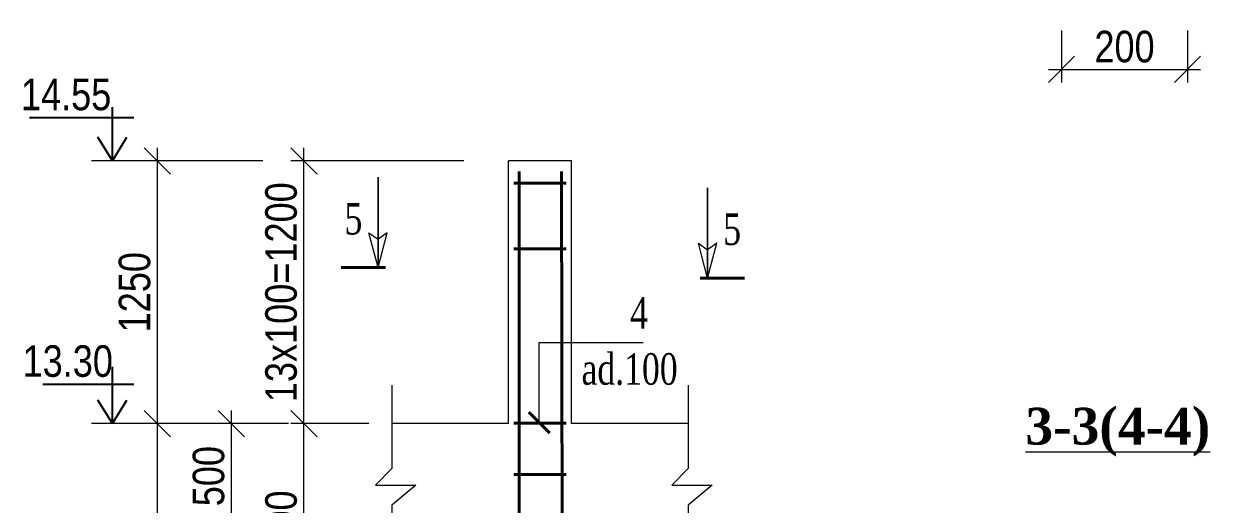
# Model space of a CAD drawing. Header units: millimetres. Extents: x -149347 to 251215, y -2929184 to -2541447.
# Drawn here: x -24292 to -12989, y -2719930 to -2715357 of the extents above; entities that cross this region are included whole.
import ezdxf

# ---------------------------------------------------------------- set-up
doc = ezdxf.new("R2010")
doc.units = ezdxf.units.MM
for name, color, linetype, lineweight in [('Ishare xetleri', 95, 'Continuous', 5), ('olchu', 253, 'Continuous', 9), ('РАЗМЕРЫ', 80, 'Continuous', 9)]:
    doc.layers.add(name, color=color, linetype=linetype, lineweight=lineweight)
doc.styles.add('400', font='times.ttf', dxfattribs={"width": 0.75, "height": 300})
doc.styles.add('style1', font='A3TI(LA).TTF', dxfattribs={"height": 400})
doc.styles.add('style6', font='ARIALN.TTF', dxfattribs={"height": 300})
doc.styles.add('Times New  Roman', font='times.ttf')
doc.dimstyles.new('DIM_100', dxfattribs={"dimscale": 100, "dimtxt": 250, "dimasz": 2.5, "dimexe": 1.25, "dimexo": 0.625, "dimtad": 1, "dimdec": 0, "dimtxsty": 'style1', "dimblk": 'OBLIQUE', "dimcen": 2.5, "dimdle": 1.25, "dimclrd": 251, "dimclre": 251, "dimaunit": 1, "dimadec": 3, "dimazin": 0, "dimtfac": 1, "dimtdec": 0, "dimtmove": 1, "dimatfit": 3, "dimfxl": 1.25, "dimlwd": 5, "dimlwe": 5, "dimarcsym": 0})

# ---------------------------------------------------------------- blocks, each defined once
blk = doc.blocks.new('_Oblique')
at = {"color": 0, "linetype": 'ByBlock', "lineweight": -2}
blk.add_line((-0.5, -0.5), (0.5, 0.5), dxfattribs=at)
blk = doc.blocks.new('*D1386')
at = {"color": 251, "linetype": 'ByBlock', "lineweight": 5, "ltscale": 80, "transparency": 16777216}
blk.add_line((-22314, -2720287), (-22314, -2719037), dxfattribs=at)
at = {"color": 251, "lineweight": 5, "ltscale": 80, "transparency": 16777216}
for p, q in [((-21770, -2719162), (-22439, -2719162)), ((-22354, -2720162), (-22439, -2720162))]:
    blk.add_line(p, q, dxfattribs=at)
at = {"layer": 'Defpoints', "color": 0, "lineweight": 15, "ltscale": 80, "transparency": 16777216}
for p in [(-22314, -2719162), (-21707, -2719162), (-22292, -2720162)]:
    blk.add_point(p, dxfattribs=at)
at = {"color": 251, "lineweight": 5, "ltscale": 80, "transparency": 16777216, "xscale": 250, "yscale": 250, "zscale": 250}
for p, rotation in [((-22314, -2719162), 90), ((-22314, -2720162), 270)]:
    blk.add_blockref('_Oblique', p, dxfattribs=dict(at, rotation=rotation))
at = {"color": 0, "lineweight": 15, "ltscale": 80, "transparency": 16777216, "insert": (-22530, -2719662), "char_height": 300, "attachment_point": 5, "rotation": 90, "style": 'style6'}
blk.add_mtext('500', dxfattribs=at)
blk = doc.blocks.new('*D1388')
at = {"color": 251, "linetype": 'ByBlock', "lineweight": 5, "ltscale": 80, "transparency": 16777216}
blk.add_line((-23019, -2725887), (-23019, -2719037), dxfattribs=at)
at = {"color": 251, "lineweight": 5, "ltscale": 80, "transparency": 16777216}
for p, q in [((-22938, -2719162), (-23144, -2719162)), ((-22915, -2725762), (-23144, -2725762))]:
    blk.add_line(p, q, dxfattribs=at)
at = {"layer": 'Defpoints', "color": 0, "lineweight": 15, "ltscale": 80, "transparency": 16777216}
for p in [(-23019, -2719162), (-22875, -2719162), (-22852, -2725762)]:
    blk.add_point(p, dxfattribs=at)
at = {"color": 251, "lineweight": 5, "ltscale": 80, "transparency": 16777216, "xscale": 250, "yscale": 250, "zscale": 250}
for p, rotation in [((-23019, -2719162), 90), ((-23019, -2725762), 270)]:
    blk.add_blockref('_Oblique', p, dxfattribs=dict(at, rotation=rotation))
at = {"color": 0, "lineweight": 15, "ltscale": 80, "transparency": 16777216, "insert": (-23235, -2722462), "char_height": 300, "attachment_point": 5, "rotation": 90, "style": 'style6'}
blk.add_mtext('3300', dxfattribs=at)
blk = doc.blocks.new('*D1389')
at = {"color": 251, "linetype": 'ByBlock', "lineweight": 5, "ltscale": 80, "transparency": 16777216}
blk.add_line((-21623, -2719287), (-21623, -2716537), dxfattribs=at)
at = {"color": 251, "lineweight": 5, "ltscale": 80, "transparency": 16777216}
for p, q in [((-20098, -2716662), (-21748, -2716662)), ((-21324, -2719162), (-21748, -2719162))]:
    blk.add_line(p, q, dxfattribs=at)
at = {"layer": 'Defpoints', "color": 0, "lineweight": 15, "ltscale": 80, "transparency": 16777216}
for p in [(-21623, -2716662), (-20036, -2716662), (-21261, -2719162)]:
    blk.add_point(p, dxfattribs=at)
at = {"color": 251, "lineweight": 5, "ltscale": 80, "transparency": 16777216, "xscale": 250, "yscale": 250, "zscale": 250}
for p, rotation in [((-21623, -2716662), 90), ((-21623, -2719162), 270)]:
    blk.add_blockref('_Oblique', p, dxfattribs=dict(at, rotation=rotation))
at = {"color": 0, "lineweight": 15, "ltscale": 80, "transparency": 16777216, "insert": (-21839, -2717912), "char_height": 300, "attachment_point": 5, "rotation": 90, "style": 'style6'}
blk.add_mtext('{\\fArial Narrow|b0|i0|c238|p34;13x100=1200}', dxfattribs=at)
blk = doc.blocks.new('*D1390')
at = {"color": 251, "linetype": 'ByBlock', "lineweight": 5, "ltscale": 80, "transparency": 16777216}
blk.add_line((-23019, -2719287), (-23019, -2716537), dxfattribs=at)
at = {"color": 251, "lineweight": 5, "ltscale": 80, "transparency": 16777216}
for p, q in [((-22938, -2716662), (-23144, -2716662)), ((-22915, -2719162), (-23144, -2719162))]:
    blk.add_line(p, q, dxfattribs=at)
at = {"layer": 'Defpoints', "color": 0, "lineweight": 15, "ltscale": 80, "transparency": 16777216}
for p in [(-23019, -2716662), (-22875, -2716662), (-22852, -2719162)]:
    blk.add_point(p, dxfattribs=at)
at = {"color": 251, "lineweight": 5, "ltscale": 80, "transparency": 16777216, "xscale": 250, "yscale": 250, "zscale": 250}
for p, rotation in [((-23019, -2716662), 90), ((-23019, -2719162), 270)]:
    blk.add_blockref('_Oblique', p, dxfattribs=dict(at, rotation=rotation))
at = {"color": 0, "lineweight": 15, "ltscale": 80, "transparency": 16777216, "insert": (-23235, -2717912), "char_height": 300, "attachment_point": 5, "rotation": 90, "style": 'style6'}
blk.add_mtext('1250', dxfattribs=at)
blk = doc.blocks.new('*D1421')
at = {"color": 251, "lineweight": 5, "ltscale": 15, "transparency": 16777216}
for p, q in [((-14406, -2715422), (-14406, -2715917)), ((-13206, -2715420), (-13206, -2715917))]:
    blk.add_line(p, q, dxfattribs=at)
at = {"color": 251, "linetype": 'ByBlock', "lineweight": 5, "ltscale": 15, "transparency": 16777216}
blk.add_line((-14531, -2715792), (-13081, -2715792), dxfattribs=at)
at = {"layer": 'Defpoints', "color": 0, "lineweight": 15, "ltscale": 15, "transparency": 16777216}
for p in [(-14406, -2715360), (-13206, -2715357), (-13206, -2715792)]:
    blk.add_point(p, dxfattribs=at)
at = {"color": 251, "lineweight": 5, "ltscale": 15, "transparency": 16777216, "xscale": 250, "yscale": 250, "zscale": 250, "rotation": 180}
blk.add_blockref('_Oblique', (-14406, -2715792), dxfattribs=at)
at = {"color": 251, "lineweight": 5, "ltscale": 15, "transparency": 16777216, "xscale": 250, "yscale": 250, "zscale": 250}
blk.add_blockref('_Oblique', (-13206, -2715792), dxfattribs=at)
at = {"color": 0, "lineweight": 15, "ltscale": 15, "transparency": 16777216, "insert": (-13806, -2715576), "char_height": 300, "attachment_point": 5, "style": 'style6'}
blk.add_mtext('{\\fArial Narrow|b0|i0|c238|p34;200}', dxfattribs=at)
blk = doc.blocks.new('*D1430')
at = {"color": 251, "linetype": 'ByBlock', "lineweight": 5, "ltscale": 80, "transparency": 16777216}
blk.add_line((-21623, -2721687), (-21623, -2719037), dxfattribs=at)
at = {"color": 251, "lineweight": 5, "ltscale": 80, "transparency": 16777216}
for p, q in [((-21004, -2719162), (-21748, -2719162)), ((-21324, -2721562), (-21748, -2721562))]:
    blk.add_line(p, q, dxfattribs=at)
at = {"layer": 'Defpoints', "color": 0, "lineweight": 15, "ltscale": 80, "transparency": 16777216}
for p in [(-21623, -2719162), (-20942, -2719162), (-21261, -2721562)]:
    blk.add_point(p, dxfattribs=at)
at = {"color": 251, "lineweight": 5, "ltscale": 80, "transparency": 16777216, "xscale": 250, "yscale": 250, "zscale": 250}
for p, rotation in [((-21623, -2719162), 90), ((-21623, -2721562), 270)]:
    blk.add_blockref('_Oblique', p, dxfattribs=dict(at, rotation=rotation))
at = {"color": 0, "lineweight": 15, "ltscale": 80, "transparency": 16777216, "insert": (-21839, -2720362), "char_height": 300, "attachment_point": 5, "rotation": 90, "style": 'style6'}
blk.add_mtext('{\\fArial Narrow|b0|i0|c238|p34;12x100}', dxfattribs=at)

msp = doc.modelspace()

# ---------------------------------------------------------------- linework, layer by layer
at = {"color": 0}
for p, q in [((-23447.80939, -2716661.89749), (-23447.80939, -2716150.19427)), ((-23447.80939, -2716661.89749), (-23447.80939, -2716249.20756)), ((-23447.80939, -2719161.89749), (-23447.80939, -2718623.36646)), ((-23447.80939, -2719161.89749), (-23447.80939, -2718749.20756))]:
    msp.add_line(p, q, dxfattribs=at)
at = {"color": 7}
for p, q in [((-23243.41439, -2716252.1435), (-24237.91222, -2716252.1435)), ((-23243.41439, -2718789.44212), (-24111.0065, -2718789.44212))]:
    msp.add_line(p, q, dxfattribs=at)
at = {"color": 7, "lineweight": 15, "ltscale": 80}
for p, q in [((-22013.50188, -2716661.89749), (-23647.5402, -2716661.89749)), ((-22013.50188, -2716661.89749), (-23647.5402, -2716661.89749)), ((-22013.50188, -2719161.89749), (-23647.5402, -2719161.89749)), ((-22013.50188, -2719161.89749), (-23647.5402, -2719161.89749)), ((-22013.50188, -2719161.89749), (-23647.5402, -2719161.89749))]:
    msp.add_line(p, q, dxfattribs=at)
at = {"color": 7, "lineweight": 9, "ltscale": 80}
for p, q in [((-19673.0406, -2719161.89749), (-19673.0406, -2716661.89749)), ((-19073.0406, -2716661.89749), (-19673.0406, -2716661.89749)), ((-19073.0406, -2719161.89749), (-19073.0406, -2716661.89749)), ((-19673.0406, -2719161.89749), (-20784.33474, -2719161.89749)), ((-17961.74647, -2719161.89749), (-19073.0406, -2719161.89749))]:
    msp.add_line(p, q, dxfattribs=at)
at = {"color": 7, "lineweight": 40, "ltscale": 80}
for p, q in [((-19573.03612, -2727173.95212), (-19573.03612, -2716761.89749)), ((-19155.84903, -2727705.72374), (-19167.60857, -2716761.89749)), ((-19624.28626, -2716875.48721), (-19124.28626, -2716875.48721)), ((-19624.28626, -2717498.13376), (-19124.28626, -2717498.13376)), ((-19624.28626, -2719157.2134), (-19124.28626, -2719157.2134)), ((-19624.28626, -2719646.22371), (-19124.28626, -2719646.22371))]:
    msp.add_line(p, q, dxfattribs=at)
at = {"color": 7, "ltscale": 15}
for points in [[(-23447.80939, -2716661.89749), (-23586.4113, -2716437.55347)], [(-23447.80939, -2716661.89749), (-23586.4113, -2716437.55347)], [(-23447.80939, -2716661.89749), (-23309.20747, -2716437.55347)], [(-23447.80939, -2716661.89749), (-23309.20747, -2716437.55347)], [(-23447.80939, -2719161.89749), (-23586.4113, -2718937.55347)], [(-23447.80939, -2719161.89749), (-23586.4113, -2718937.55347)], [(-23447.80939, -2719161.89749), (-23309.20747, -2718937.55347)], [(-23447.80939, -2719161.89749), (-23309.20747, -2718937.55347)]]:
    msp.add_lwpolyline(points, dxfattribs=at)
at = {"color": 7, "lineweight": 9, "ltscale": 80}
for points in [[(-20784.33474, -2718796.31695), (-20784.33474, -2719589.58249), (-20939.74661, -2719746.66441), (-20556.0998, -2719746.66441), (-20784.33474, -2719938.32184), (-20784.33474, -2720500.17265)], [(-17961.74647, -2718796.31695), (-17961.74647, -2719589.58249), (-18117.15834, -2719746.66441), (-17733.51153, -2719746.66441), (-17961.74647, -2719938.32184), (-17961.74647, -2720500.17265)]]:
    msp.add_lwpolyline(points, dxfattribs=at)
at = {"layer": 'Ishare xetleri', "color": 251, "lineweight": 15, "elevation": 0}
for points in [[(-20917.11136, -2717677.95443), (-20917.11136, -2716817.79443), (-20917.11136, -2717677.95443), (-21004.21038, -2717346.26994), (-20917.11136, -2717408.16165)], [(-20917.11136, -2717677.95443), (-20917.11136, -2716817.79443), (-20917.11136, -2717677.95443), (-20830.01234, -2717346.26994), (-20917.11136, -2717408.16165)], [(-17777.39004, -2717777.95443), (-17777.39004, -2716917.79443), (-17777.39004, -2717777.95443), (-17864.48906, -2717446.26994), (-17777.39004, -2717508.16165)], [(-17777.39004, -2717777.95443), (-17777.39004, -2716917.79443), (-17777.39004, -2717777.95443), (-17864.48906, -2717446.26994), (-17777.39004, -2717508.16165)], [(-17777.39004, -2717777.95443), (-17777.39004, -2716917.79443), (-17777.39004, -2717777.95443), (-17690.29102, -2717446.26994), (-17777.39004, -2717508.16165)], [(-17777.39004, -2717777.95443), (-17777.39004, -2716917.79443), (-17777.39004, -2717777.95443), (-17690.29102, -2717446.26994), (-17777.39004, -2717508.16165)]]:
    msp.add_lwpolyline(points, dxfattribs=at)
at = {"layer": 'olchu', "lineweight": 40}
for p, q in [((-20846.29122, -2717677.95443, 0), (-21268.3475, -2717677.95443, 0)), ((-20846.29122, -2717677.95443, 0), (-21268.3475, -2717677.95443, 0)), ((-17848.21019, -2717777.95443, 0), (-17426.1539, -2717777.95443, 0))]:
    msp.add_line(p, q, dxfattribs=at)

# ---------------------------------------------------------------- texts
at = {"color": 7, "char_height": 300, "attachment_point": 5}
for s, insert, style in [('{\\fArial Narrow|b0|i0|c238|p34;14.55}', (-23888.03597, -2716031.84445), 'style6'), ('{\\fTimes New Roman|b0|i0|c238|p18;5}', (-21151.09939, -2717214.52559, 0), '400'), ('{\\fTimes New Roman|b0|i0|c238|p18;5}', (-17543.40201, -2717314.52559, 0), '400'), ('{\\fTimes New Roman|b0|i0|c238|p18;4}', (-18430.51097, -2718107.75891), '400'), ('{\\fArial Narrow|b0|i0|c238|p34;13.3}0', (-23872.44188, -2718569.14307), 'style6'), ('{\\fTimes New Roman|b0|i0|c238|p18;ad.}1{\\fTimes New Roman|b0|i0|c238|p18;00}', (-18520.41396, -2718645.59292), '400')]:
    msp.add_mtext(s, dxfattribs=dict(at, insert=insert, style=style))
at = {"color": 7, "lineweight": 5, "ltscale": 15, "insert": (-14750.51479, -2719011.35469), "char_height": 349.99768472, "attachment_point": 1, "style": 'Times New  Roman'}
msp.add_mtext_dynamic_manual_height_columns('{\\fTimes New Roman|b1|i0|c238|p18;\\L3\\fTimes New Roman|b1|i0|c204|p18;-\\fTimes New Roman|b1|i0|c238|p18;3\\fTimes New Roman|b1|i0|c204|p18;(\\fTimes New Roman|b1|i0|c238|p18;4\\fTimes New Roman|b1|i0|c204|p18;-\\fTimes New Roman|b1|i0|c238|p18;4\\fTimes New Roman|b1|i0|c204|p18;)}', width=10162.2055716, gutter_width=3519.63915, heights=[0], dxfattribs=at)

# ---------------------------------------------------------------- dimensions: what is measured, and where the dimension line sits
at = {"color": 7, "lineweight": 15, "ltscale": 15}
dim = msp.add_linear_dim(base=(-13205.94808, -2715791.66651), p1=(-14405.94808, -2715359.52121), p2=(-13205.94808, -2715357.17284), angle=180, text='{\\fArial Narrow|b0|i0|c238|p34;200}', dimstyle='DIM_100', override={"dimlfac": 0.25, "dimtxsty": 'style6'}, dxfattribs=at)
dim.commit()
dim.dimension.update_dxf_attribs({"geometry": '*D1421', "text_midpoint": (-13805.94808, -2715575.99461)})
at = {"color": 7, "lineweight": 15, "ltscale": 80}
for base, p1, p2, picture, middle in [((-23019.36446, -2716661.89749), (-22852.06672, -2719161.89749), (-22875.0549, -2716661.89749), '*D1390', (-23235.03635, -2717911.89749)), ((-23019.36446, -2719161.89749), (-22852.06672, -2725761.89749), (-22875.0549, -2719161.89749), '*D1388', (-23235.03635, -2722461.89749)), ((-22313.90432, -2719161.89749), (-22291.93703, -2720161.89749), (-21707.31522, -2719161.89749), '*D1386', (-22529.57622, -2719661.89749))]:
    dim = msp.add_linear_dim(base=base, p1=p1, p2=p2, angle=90, dimstyle='DIM_100', override={"dimlfac": 0.5, "dimtxsty": 'style6'}, dxfattribs=at)
    dim.commit()
    dim.dimension.update_dxf_attribs({"geometry": picture, "text_midpoint": middle})
for base, p1, p2, text, picture, middle in [((-21623.48831, -2716661.89749), (-21261.4854, -2719161.89749), (-20035.93346, -2716661.89749), '{\\fArial Narrow|b0|i0|c238|p34;13x100=1200}', '*D1389', (-21839.16021, -2717911.89749)), ((-21623.48831, -2719161.89749), (-21261.4854, -2721561.89749), (-20941.96406, -2719161.89749), '{\\fArial Narrow|b0|i0|c238|p34;12x100}', '*D1430', (-21839.16021, -2720361.89749))]:
    dim = msp.add_linear_dim(base=base, p1=p1, p2=p2, angle=90, text=text, dimstyle='DIM_100', override={"dimlfac": 0.5, "dimtxsty": 'style6'}, dxfattribs=at)
    dim.commit()
    dim.dimension.update_dxf_attribs({"geometry": picture, "text_midpoint": middle})

# ---------------------------------------------------------------- leaders
at = {"layer": 'РАЗМЕРЫ', "color": 0, "lineweight": 15}
msp.add_leader([(-19381.1082, -2719153.29892), (-19381.1082, -2718389.32678), (-18390.18157, -2718389.32678)], dimstyle='DIM_100', override={"dimasz": 2, "dimgap": 0.625, "dimtad": 0, "dimldrblk": 'ArchTick'}, dxfattribs=at)

doc.saveas('drawing.dxf')
